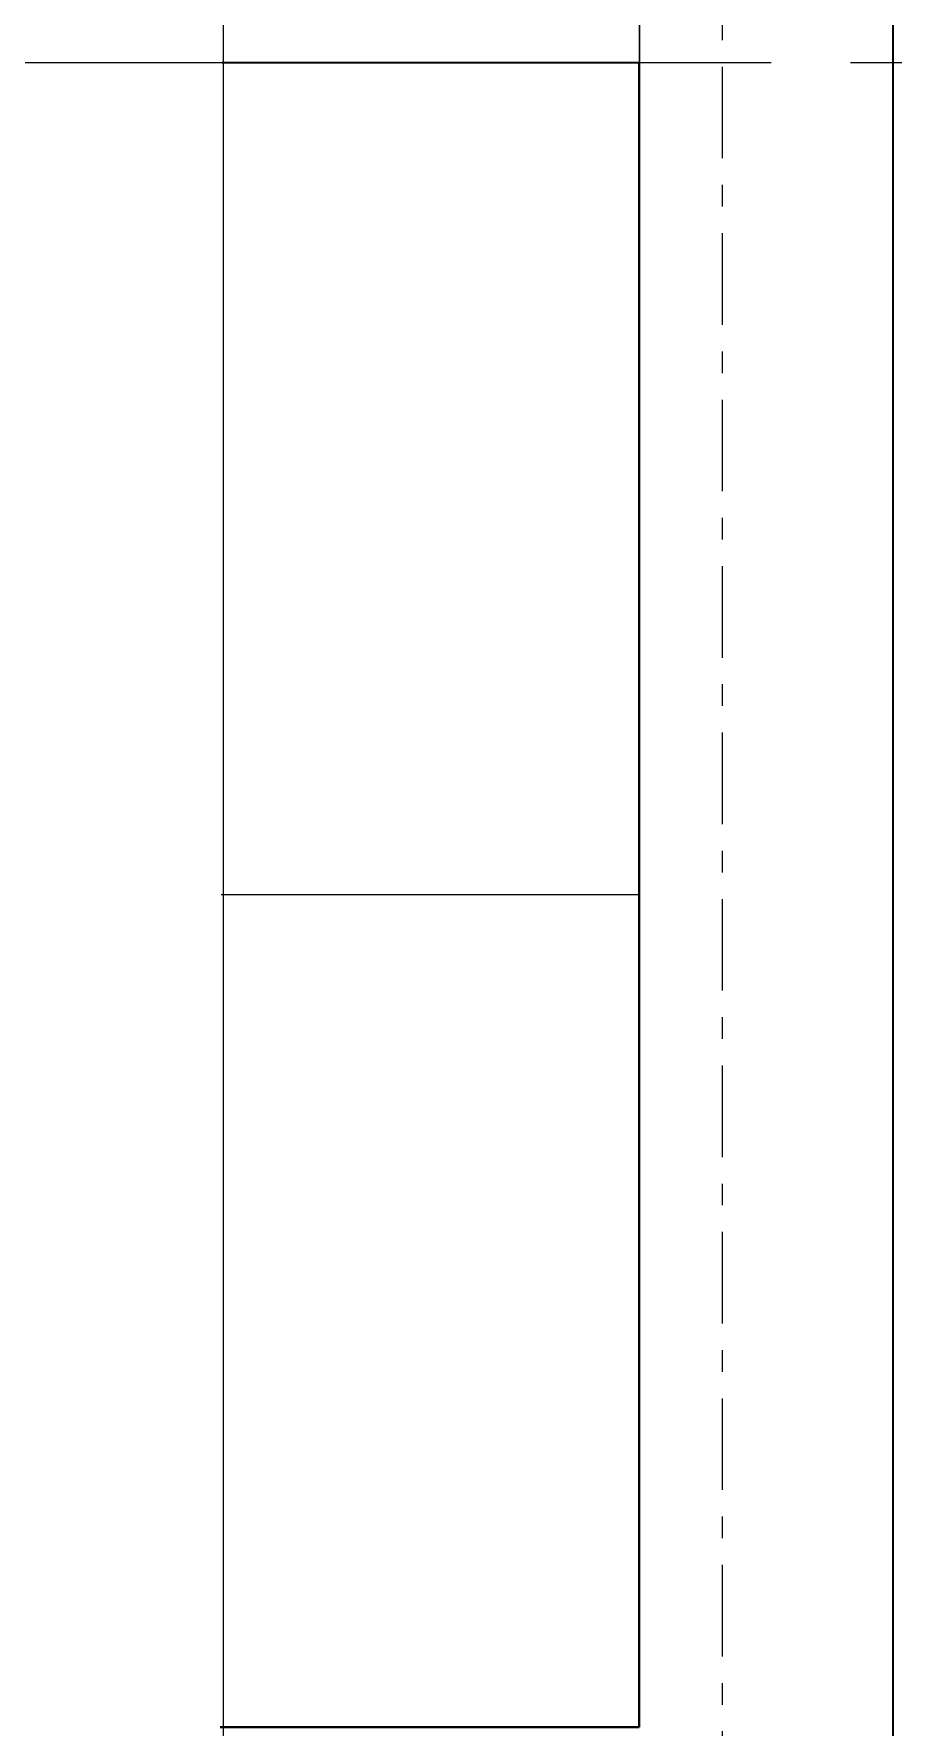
# Model space of a CAD drawing. Header units: millimetres. Extents: x -187664 to 435448, y -313239 to 299894.
# Drawn here: x 134081.5 to 134133.1, y -293996.8 to -293895 of the extents above; entities that cross this region are included whole.
import ezdxf

# ---------------------------------------------------------------- set-up
doc = ezdxf.new("R2010")
doc.units = ezdxf.units.MM
doc.linetypes.add('Centre', pattern=[31.75, 6.35, -4.7625, 15.875, -4.7625])
doc.linetypes.add('DPA_Grid _ Level 100', pattern=[10, 5.5, -1.6, 1.3, -1.6])
for name, color, linetype, lineweight in [('A-FLOR-E', 7, 'Continuous', 35), ('A-FLOR-HRAL', 7, 'Continuous', 25), ('A-FLOR-LEVL', 7, 'Continuous', 35), ('A-GLAZ-CWMG', 7, 'Continuous', 35), ('S-GRID', 7, 'Continuous', 0)]:
    doc.layers.add(name, color=color, linetype=linetype, lineweight=lineweight)

# ---------------------------------------------------------------- blocks, each defined once
blk = doc.blocks.new('Railing - RL7_Baluster Post-V25-2120-01 ENTRANCE 1 SECTION A')
at = {"layer": 'A-FLOR-HRAL', "color": 7, "lineweight": 9}
for p, q in [((-849132.37, 103600), (-849132.37, 102500)), ((-849132.37, 102500), (-849132.37, 103600))]:
    blk.add_line(p, q, dxfattribs=at)
blk = doc.blocks.new('Railing - RL7_Baluster Post-V28-2120-01 ENTRANCE 1 SECTION A')
at = {"layer": 'A-FLOR-HRAL', "color": 7, "lineweight": 9}
for p, q in [((-849132.37, 103600), (-849132.37, 102500)), ((-849132.37, 102500), (-849132.37, 103600)), ((-849132.37, 102500), (-849157.51, 102500))]:
    blk.add_line(p, q, dxfattribs=at)
blk = doc.blocks.new('Railing - RL7_Baluster Post-V29-2120-01 ENTRANCE 1 SECTION A')
at = {"layer": 'A-FLOR-HRAL', "color": 7, "lineweight": 9}
blk.add_line((-849132.37, 102500), (-849132.37, 103600), dxfattribs=at)
blk.add_line((-849132.37, 102500), (-849132.37, 103600), dxfattribs=at)
blk = doc.blocks.new('Railing - Railing-6650173-2120-01 ENTRANCE 1 SECTION A')
at = {"color": 7}
for name in ['Railing - RL7_Baluster Post-V25-2120-01 ENTRANCE 1 SECTION A', 'Railing - RL7_Baluster Post-V25-2120-01 ENTRANCE 1 SECTION A', 'Railing - RL7_Baluster Post-V25-2120-01 ENTRANCE 1 SECTION A', 'Railing - RL7_Baluster Post-V25-2120-01 ENTRANCE 1 SECTION A', 'Railing - RL7_Baluster Post-V28-2120-01 ENTRANCE 1 SECTION A', 'Railing - RL7_Baluster Post-V29-2120-01 ENTRANCE 1 SECTION A']:
    blk.add_blockref(name, (0, 0), dxfattribs=at)
blk = doc.blocks.new('Rectangular Mullion - Mullion_H-Beam-17948301-2120-01 ENTRANCE 1 SECTION A')
at = {"layer": 'A-GLAZ-CWMG', "color": 7}
blk.add_line((-849117.13, 103450), (-849117.13, 101450), dxfattribs=at)
blk = doc.blocks.new('Railing - 2800 _L_-V381-2120-01 ENTRANCE 1 SECTION A')
at = {"layer": 'A-FLOR-HRAL', "color": 7, "lineweight": 9}
blk.add_line((-849157.37, 101453.2), (-849157.37, 102625), dxfattribs=at)
blk = doc.blocks.new('Railing - Railing-17921675-2120-01 ENTRANCE 1 SECTION A')
at = {"color": 7}
blk.add_blockref('Railing - 2800 _L_-V381-2120-01 ENTRANCE 1 SECTION A', (0, 0), dxfattribs=at)

msp = doc.modelspace()

# ---------------------------------------------------------------- linework, layer by layer
at = {"layer": 'A-FLOR-E', "color": 7}
for p, q in [((134092.798, -293896.753), (134117.88, -293896.753)), ((134117.88, -293996.753), (134117.88, -293896.753)), ((134117.88, -293896.753), (134117.88, -293996.753)), ((134117.88, -293996.753), (134092.69, -293996.753)), ((134092.69, -293996.753), (134117.88, -293996.753))]:
    msp.add_line(p, q, dxfattribs=at)
at = {"layer": 'A-FLOR-LEVL', "color": 7, "linetype": 'Centre', "lineweight": 9}
msp.add_line((80346.074, -293896.753), (142186.112, -293896.753), dxfattribs=at)
at = {"layer": 'S-GRID', "color": 7, "linetype": 'DPA_Grid _ Level 100'}
msp.add_line((134122.88, -309692.504), (134122.88, -276432.385), dxfattribs=at)

# ---------------------------------------------------------------- block references
at = {"layer": 'A-FLOR-HRAL', "color": 7, "lineweight": 9}
for name in ['Railing - Railing-6650173-2120-01 ENTRANCE 1 SECTION A', 'Railing - Railing-17921675-2120-01 ENTRANCE 1 SECTION A']:
    msp.add_blockref(name, (983250.254, -396446.753), dxfattribs=at)
at = {"layer": 'A-GLAZ-CWMG', "color": 7}
msp.add_blockref('Rectangular Mullion - Mullion_H-Beam-17948301-2120-01 ENTRANCE 1 SECTION A', (983250.254, -396446.753), dxfattribs=at)

doc.saveas('drawing.dxf')
